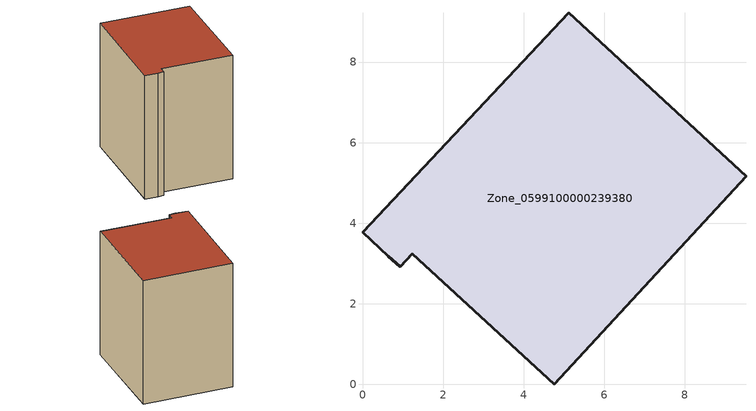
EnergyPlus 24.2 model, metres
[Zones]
Zone_0599100000239380
 floor ground (C_G): 5.12,9.23 9.52,5.17 4.76,0 1.24,3.24 0.94,2.92 0.64,3.18 0,3.78 z0
 wall outside (C_F): 0.64,3.18 0.94,2.92 1.24,3.24 4.76,0 9.52,5.17 5.12,9.23 0,3.78 0.64,3.18 z0:8.62
 roof outside (C_R): 5.12,9.23 0,3.78 0.64,3.18 0.94,2.92 1.24,3.24 4.76,0 9.52,5.17 z8.62
[BUILDING]
Pand.0599100000239380: North Axis=0; Terrain=City; Loads Convergence Tolerance Value=0.04; Temperature Convergence Tolerance Value=0.4; Solar Distribution=FullExterior; Maximum Number of Warmup Days=25; Minimum Number of Warmup Days=1
[Site:Location]
Rotterdam.The.Hague.AP_ZH_NLD Design_Conditions: Latitude=51.96; Longitude=4.45; Time Zone=1; Elevation=-4.5
[SITE:GROUNDTEMPERATURE:BUILDINGSURFACE]
18, 18, 18, 18, 18, 18, 18, 18, 18, 18, 18, 18
[MATERIAL] Thermal Absorptance=0.9; Solar Absorptance=0.7; Visible Absorptance=0.7
Name | Roughness | Thickness | Conductivity | Density | Specific Heat
G.TI.1946 | MediumSmooth | 0.15 | 1 | 540 | 1210
F.TI.1946 | Rough | 0.3 | 0.857143 | 1920 | 840
R.TI.1946 | MediumRough | 0.2 | 0.1 | 1500 | 1000
[CONSTRUCTION]
C_G: G.TI.1946
C_F: F.TI.1946
C_R: R.TI.1946
[ZONE]
Zone_0599100000239380: Type=1; Multiplier=1; Ceiling Height=Autocalculate; Volume=Autocalculate; Floor Area=autocalculate; Part of Total Floor Area=Yes
[ZONEINFILTRATION:DESIGNFLOWRATE]
Infil_Zone_0599100000239380: Zone or ZoneList or Space or SpaceList=Zone_0599100000239380; Schedule=AlwaysOn; Design Flow Rate Calculation Method=Flow/Area; Flow Rate per Floor Area=0.003; Constant Term Coefficient=1; Temperature Term Coefficient=0; Velocity Term Coefficient=0; Velocity Squared Term Coefficient=0
[HVACTEMPLATE:ZONE:IDEALLOADSAIRSYSTEM]
Zone_0599100000239380: Maximum Heating Supply Air Temperature=50; Minimum Cooling Supply Air Temperature=13; Maximum Heating Supply Air Humidity Ratio=0.0156; Minimum Cooling Supply Air Humidity Ratio=0.0077; Heating Limit=NoLimit; Cooling Limit=NoLimit; Dehumidification Control Type=ConstantSensibleHeatRatio; Cooling Sensible Heat Ratio=0.7; Dehumidification Setpoint=60; Humidification Control Type=None; Humidification Setpoint=30; Outdoor Air Method=None; Outdoor Air Flow Rate per Person=0.00944; Outdoor Air Flow Rate per Zone Floor Area=0; Outdoor Air Flow Rate per Zone=0; Demand Controlled Ventilation Type=None; Outdoor Air Economizer Type=NoEconomizer; Heat Recovery Type=None; Sensible Heat Recovery Effectiveness=0.7; Latent Heat Recovery Effectiveness=0.65
[ZONECONTROL:THERMOSTAT]
ThermostatControl_Zone_0599100000239380: Zone or ZoneList=Zone_0599100000239380; Control Type Schedule=DualSetpointControlType; Control 1=Thermostat_Zone_0599100000239380; Temperature Difference Between Cutout And Setpoint=0
[THERMOSTATSETPOINT:DUALSETPOINT]
Thermostat_Zone_0599100000239380: Heating Setpoint Temperature Schedule=HeatingSetpoint_Zone_0599100000239380; Cooling Setpoint Temperature Schedule=CoolingSetpoint_Zone_0599100000239380
[SCHEDULE:COMPACT]
HeatingSetpoint_Zone_0599100000239380: Through: 12/31, For: AllDays, Until: 24:00, 21
CoolingSetpoint_Zone_0599100000239380: Through: 12/31, For: AllDays, Until: 24:00, 24
DualSetpointControlType: Through: 12/31, For: AllDays, Until: 24:00, 4
AlwaysOn: Through: 12/31, For: AllDays, Until: 24:00, 1
